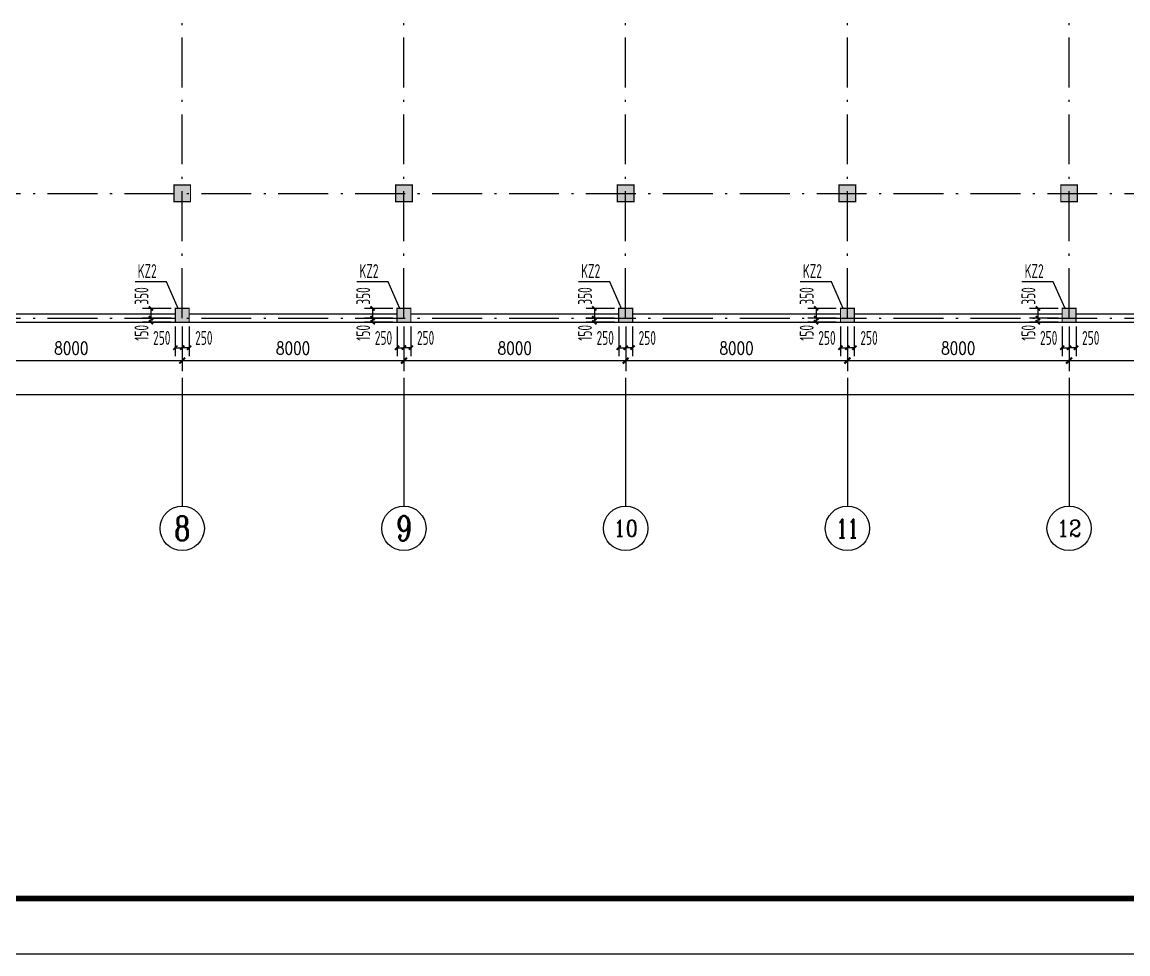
# Model space of a CAD drawing. Extents: x 2468086 to 6957054, y -3413633 to -667223.
# Drawn here: x 4963994 to 5003891, y -1259917 to -1226285 of the extents above; entities that cross this region are included whole.
import ezdxf
from ezdxf.enums import TextEntityAlignment as Align

# ---------------------------------------------------------------- set-up
doc = ezdxf.new("R2010")
doc.units = 0
doc.header["$LTSCALE"] = 100
doc.header["$MEASUREMENT"] = 0
doc.linetypes.add('2', pattern=[18.5, 12, -3, 0.5, -3])
doc.layers.get('0').update_dxf_attribs({"linetype": 'CONTINUOUS'})
doc.layers.get('DEFPOINTS').update_dxf_attribs({"linetype": 'CONTINUOUS'})
for name, color, linetype in [('AXIS', 3, 'CONTINUOUS'), ('AXIS_TEXT', 7, 'CONTINUOUS'), ('PUB_TITLE', 4, 'CONTINUOUS'), ('墙__实线', 3, 'CONTINUOUS'), ('柱', 2, 'CONTINUOUS'), ('柱填充', 43, 'CONTINUOUS'), ('柱编号', 211, 'CONTINUOUS'), ('轴线__尺寸数字', 7, 'CONTINUOUS'), ('轴线__点划线', 252, '2'), ('通风井定位', 145, 'CONTINUOUS')]:
    doc.layers.add(name, color=color, linetype=linetype)
doc.styles.add('_TCH_AXIS', font='COMPLEX', dxfattribs={"bigfont": 'GBCBIG'})
doc.styles.add('COMPLEX', font='COMPLEX')
doc.styles.add('DIM_FONT', font='SIMPLEX.shx', dxfattribs={"width": 0.8})
doc.styles.add('GB', font='gbxwxt.shx', dxfattribs={"width": 0.7, "height": 500, "bigfont": 'gbhzfs.shx'})
doc.dimstyles.new('DIMN150', dxfattribs={"dimscale": 1.5, "dimtxt": 300, "dimasz": 100, "dimexe": 250, "dimexo": 300, "dimgap": 150, "dimtad": 1, "dimdec": 0, "dimzin": 0, "dimdsep": 46, "dimtxsty": 'DIM_FONT', "dimblk": 'ARCHTICK', "dimcen": 0.09, "dimclrt": 7, "dimazin": 2, "dimtfac": 1, "dimtdec": 0, "dimtix": 1, "dimtmove": 2, "dimatfit": 3, "dimfxl": 1, "dimtolj": 1, "dimtzin": 0, "dimarcsym": 0})
doc.dimstyles.new('LYSDIM1', dxfattribs={"dimtxt": 375, "dimasz": 1.5, "dimexe": 300, "dimexo": 150, "dimgap": 90, "dimtad": 1, "dimdec": 0, "dimzin": 0, "dimdsep": 46, "dimtxsty": 'GB', "dimblk1": 'JT', "dimblk2": 'JT', "dimsah": 1, "dimcen": 0, "dimclrt": 7, "dimadec": 0, "dimazin": 0, "dimtfac": 1, "dimtdec": 0, "dimtix": 1, "dimtmove": 2, "dimatfit": 3, "dimldrblk": 'JT', "dimfxl": 1, "dimtolj": 1, "dimtzin": 0, "dimarcsym": 0})

# ---------------------------------------------------------------- blocks, each defined once
blk = doc.blocks.new('_ARCHTICK')
at = {"color": 0, "const_width": 0.5}
blk.add_lwpolyline([(-0.71, -0.71), (0.71, 0.71)], dxfattribs=at)
blk = doc.blocks.new('*D2757')
at = {"layer": 'AXIS', "color": 0, "lineweight": -2, "transparency": 16777216}
for p, q in [((4961771, -1237418), (4961771, -1238878)), ((4969771, -1237418), (4969771, -1238878)), ((4961771, -1238503), (4969771, -1238503))]:
    blk.add_line(p, q, dxfattribs=at)
at = {"layer": 'DEFPOINTS', "color": 0, "transparency": 16777216}
for p in [(4961771, -1236968), (4969771, -1236968), (4969771, -1238503)]:
    blk.add_point(p, dxfattribs=at)
at = {"layer": 'AXIS', "color": 0, "lineweight": -2, "transparency": 16777216, "xscale": 150, "yscale": 150, "zscale": 150, "rotation": 180}
blk.add_blockref('_ARCHTICK', (4961771, -1238503), dxfattribs=at)
at = {"layer": 'AXIS', "color": 0, "lineweight": -2, "transparency": 16777216, "xscale": 150, "yscale": 150, "zscale": 150}
blk.add_blockref('_ARCHTICK', (4969771, -1238503), dxfattribs=at)
at = {"layer": 'AXIS', "color": 7, "transparency": 16777216, "insert": (4965771, -1238053), "char_height": 450, "attachment_point": 5, "style": 'DIM_FONT'}
blk.add_mtext('\\A1;8000', dxfattribs=at)
blk = doc.blocks.new('*D2758')
at = {"layer": 'AXIS', "color": 0, "lineweight": -2, "transparency": 16777216}
for p, q in [((4969771, -1237418), (4969771, -1238878)), ((4977771, -1237418), (4977771, -1238878)), ((4969771, -1238503), (4977771, -1238503))]:
    blk.add_line(p, q, dxfattribs=at)
at = {"layer": 'DEFPOINTS', "color": 0, "transparency": 16777216}
for p in [(4969771, -1236968), (4977771, -1236968), (4977771, -1238503)]:
    blk.add_point(p, dxfattribs=at)
at = {"layer": 'AXIS', "color": 0, "lineweight": -2, "transparency": 16777216, "xscale": 150, "yscale": 150, "zscale": 150, "rotation": 180}
blk.add_blockref('_ARCHTICK', (4969771, -1238503), dxfattribs=at)
at = {"layer": 'AXIS', "color": 0, "lineweight": -2, "transparency": 16777216, "xscale": 150, "yscale": 150, "zscale": 150}
blk.add_blockref('_ARCHTICK', (4977771, -1238503), dxfattribs=at)
at = {"layer": 'AXIS', "color": 7, "transparency": 16777216, "insert": (4973771, -1238053), "char_height": 450, "attachment_point": 5, "style": 'DIM_FONT'}
blk.add_mtext('\\A1;8000', dxfattribs=at)
blk = doc.blocks.new('*D2759')
at = {"layer": 'AXIS', "color": 0, "lineweight": -2, "transparency": 16777216}
for p, q in [((4977771, -1237418), (4977771, -1238878)), ((4985771, -1237418), (4985771, -1238878)), ((4977771, -1238503), (4985771, -1238503))]:
    blk.add_line(p, q, dxfattribs=at)
at = {"layer": 'DEFPOINTS', "color": 0, "transparency": 16777216}
for p in [(4977771, -1236968), (4985771, -1236968), (4985771, -1238503)]:
    blk.add_point(p, dxfattribs=at)
at = {"layer": 'AXIS', "color": 0, "lineweight": -2, "transparency": 16777216, "xscale": 150, "yscale": 150, "zscale": 150, "rotation": 180}
blk.add_blockref('_ARCHTICK', (4977771, -1238503), dxfattribs=at)
at = {"layer": 'AXIS', "color": 0, "lineweight": -2, "transparency": 16777216, "xscale": 150, "yscale": 150, "zscale": 150}
blk.add_blockref('_ARCHTICK', (4985771, -1238503), dxfattribs=at)
at = {"layer": 'AXIS', "color": 7, "transparency": 16777216, "insert": (4981771, -1238053), "char_height": 450, "attachment_point": 5, "style": 'DIM_FONT'}
blk.add_mtext('\\A1;8000', dxfattribs=at)
blk = doc.blocks.new('*D2760')
at = {"layer": 'AXIS', "color": 0, "lineweight": -2, "transparency": 16777216}
for p, q in [((4985771, -1237418), (4985771, -1238878)), ((4993771, -1237418), (4993771, -1238878)), ((4985771, -1238503), (4993771, -1238503))]:
    blk.add_line(p, q, dxfattribs=at)
at = {"layer": 'DEFPOINTS', "color": 0, "transparency": 16777216}
for p in [(4985771, -1236968), (4993771, -1236968), (4993771, -1238503)]:
    blk.add_point(p, dxfattribs=at)
at = {"layer": 'AXIS', "color": 0, "lineweight": -2, "transparency": 16777216, "xscale": 150, "yscale": 150, "zscale": 150, "rotation": 180}
blk.add_blockref('_ARCHTICK', (4985771, -1238503), dxfattribs=at)
at = {"layer": 'AXIS', "color": 0, "lineweight": -2, "transparency": 16777216, "xscale": 150, "yscale": 150, "zscale": 150}
blk.add_blockref('_ARCHTICK', (4993771, -1238503), dxfattribs=at)
at = {"layer": 'AXIS', "color": 7, "transparency": 16777216, "insert": (4989771, -1238053), "char_height": 450, "attachment_point": 5, "style": 'DIM_FONT'}
blk.add_mtext('\\A1;8000', dxfattribs=at)
blk = doc.blocks.new('*D2761')
at = {"layer": 'AXIS', "color": 0, "lineweight": -2, "transparency": 16777216}
for p, q in [((4993771, -1237418), (4993771, -1238878)), ((5001771, -1237418), (5001771, -1238878)), ((4993771, -1238503), (5001771, -1238503))]:
    blk.add_line(p, q, dxfattribs=at)
at = {"layer": 'DEFPOINTS', "color": 0, "transparency": 16777216}
for p in [(4993771, -1236968), (5001771, -1236968), (5001771, -1238503)]:
    blk.add_point(p, dxfattribs=at)
at = {"layer": 'AXIS', "color": 0, "lineweight": -2, "transparency": 16777216, "xscale": 150, "yscale": 150, "zscale": 150, "rotation": 180}
blk.add_blockref('_ARCHTICK', (4993771, -1238503), dxfattribs=at)
at = {"layer": 'AXIS', "color": 0, "lineweight": -2, "transparency": 16777216, "xscale": 150, "yscale": 150, "zscale": 150}
blk.add_blockref('_ARCHTICK', (5001771, -1238503), dxfattribs=at)
at = {"layer": 'AXIS', "color": 7, "transparency": 16777216, "insert": (4997771, -1238053), "char_height": 450, "attachment_point": 5, "style": 'DIM_FONT'}
blk.add_mtext('\\A1;8000', dxfattribs=at)
blk = doc.blocks.new('*D2762')
at = {"layer": 'AXIS', "color": 0, "lineweight": -2, "transparency": 16777216}
for p, q in [((5001771, -1237418), (5001771, -1238878)), ((5009771, -1237418), (5009771, -1238878)), ((5001771, -1238503), (5009771, -1238503))]:
    blk.add_line(p, q, dxfattribs=at)
at = {"layer": 'DEFPOINTS', "color": 0, "transparency": 16777216}
for p in [(5001771, -1236968), (5009771, -1236968), (5009771, -1238503)]:
    blk.add_point(p, dxfattribs=at)
at = {"layer": 'AXIS', "color": 0, "lineweight": -2, "transparency": 16777216, "xscale": 150, "yscale": 150, "zscale": 150, "rotation": 180}
blk.add_blockref('_ARCHTICK', (5001771, -1238503), dxfattribs=at)
at = {"layer": 'AXIS', "color": 0, "lineweight": -2, "transparency": 16777216, "xscale": 150, "yscale": 150, "zscale": 150}
blk.add_blockref('_ARCHTICK', (5009771, -1238503), dxfattribs=at)
at = {"layer": 'AXIS', "color": 7, "transparency": 16777216, "insert": (5005771, -1238053), "char_height": 450, "attachment_point": 5, "style": 'DIM_FONT'}
blk.add_mtext('\\A1;8000', dxfattribs=at)
blk = doc.blocks.new('*D2901')
at = {"layer": 'AXIS', "color": 0, "lineweight": -2, "transparency": 16777216}
for p, q in [((4926331, -1237868), (4926331, -1240100)), ((5206271, -1237868), (5206271, -1240100)), ((4926331, -1239725), (5206271, -1239725))]:
    blk.add_line(p, q, dxfattribs=at)
at = {"layer": 'DEFPOINTS', "color": 0, "transparency": 16777216}
for p in [(4926331, -1237418), (5206271, -1237418), (5206271, -1239725)]:
    blk.add_point(p, dxfattribs=at)
at = {"layer": 'AXIS', "color": 0, "lineweight": -2, "transparency": 16777216, "xscale": 150, "yscale": 150, "zscale": 150, "rotation": 180}
blk.add_blockref('_ARCHTICK', (4926331, -1239725), dxfattribs=at)
at = {"layer": 'AXIS', "color": 0, "lineweight": -2, "transparency": 16777216, "xscale": 150, "yscale": 150, "zscale": 150}
blk.add_blockref('_ARCHTICK', (5206271, -1239725), dxfattribs=at)
at = {"layer": 'AXIS', "color": 7, "transparency": 16777216, "insert": (5066301, -1239275), "char_height": 450, "attachment_point": 5, "style": 'DIM_FONT'}
blk.add_mtext('\\A1;279940', dxfattribs=at)
blk = doc.blocks.new('_AXISO')
blk.add_circle((0, 0), 0.5)
at = {"layer": 'AXIS_TEXT', "style": 'COMPLEX', "width": 1.041667}
blk.add_attdef('A', text='', height=0.56, dxfattribs=at).set_placement((-0.25, -0.28), (0.25, -0.28), align=Align.FIT)
blk = doc.blocks.new('JT')
at = {"layer": '轴线__尺寸数字', "const_width": 45}
blk.add_lwpolyline([(-50, -50), (50, 50)], dxfattribs=at)
blk.add_lwpolyline([(-50, -50), (50, 50)], dxfattribs=at)
blk = doc.blocks.new('*D3295')
at = {"layer": 'DEFPOINTS', "color": 0, "transparency": 16777216}
for p in [(5001521, -1236618), (5000642, -1236968), (5001521, -1236968)]:
    blk.add_point(p, dxfattribs=at)
at = {"layer": '通风井定位', "color": 0, "lineweight": -2, "transparency": 16777216}
for p, q in [((5001371, -1236618), (5000342, -1236618)), ((5000642, -1236619), (5000642, -1236966)), ((5001371, -1236968), (5000342, -1236968))]:
    blk.add_line(p, q, dxfattribs=at)
at = {"layer": '通风井定位', "color": 0, "lineweight": -2, "transparency": 16777216, "xscale": 1.5, "yscale": 1.5, "zscale": 1.5}
for p, rotation in [((5000642, -1236618), 90), ((5000642, -1236968), 270)]:
    blk.add_blockref('JT', p, dxfattribs=dict(at, rotation=rotation))
at = {"layer": '通风井定位', "color": 7, "transparency": 16777216, "insert": (5000302, -1236170), "char_height": 500, "attachment_point": 5, "rotation": 90, "style": 'GB'}
blk.add_mtext('\\A1;350', dxfattribs=at)
blk = doc.blocks.new('*D3296')
at = {"layer": 'DEFPOINTS', "color": 0, "transparency": 16777216}
for p in [(5000642, -1237118), (5001521, -1236968), (5001521, -1237118)]:
    blk.add_point(p, dxfattribs=at)
at = {"layer": '通风井定位', "color": 0, "lineweight": -2, "transparency": 16777216}
for p, q in [((5001371, -1236968), (5000342, -1236968)), ((5001371, -1237118), (5000342, -1237118)), ((5000642, -1236966), (5000642, -1236965)), ((5000642, -1236968), (5000642, -1237118)), ((5000642, -1237119), (5000642, -1237121))]:
    blk.add_line(p, q, dxfattribs=at)
at = {"layer": '通风井定位', "color": 0, "lineweight": -2, "transparency": 16777216, "xscale": 1.5, "yscale": 1.5, "zscale": 1.5}
for p, rotation in [((5000642, -1236968), 270), ((5000642, -1237118), 90)]:
    blk.add_blockref('JT', p, dxfattribs=dict(at, rotation=rotation))
at = {"layer": '通风井定位', "color": 7, "transparency": 16777216, "insert": (5000302, -1237501), "char_height": 500, "attachment_point": 5, "rotation": 90, "style": 'GB'}
blk.add_mtext('\\A1;150', dxfattribs=at)
blk = doc.blocks.new('*D3297')
at = {"layer": 'DEFPOINTS', "color": 0, "transparency": 16777216}
for p in [(5001771, -1237118), (5002021, -1237118), (5001771, -1238037)]:
    blk.add_point(p, dxfattribs=at)
at = {"layer": '通风井定位', "color": 0, "lineweight": -2, "transparency": 16777216}
for p, q in [((5001771, -1237268), (5001771, -1238337)), ((5002021, -1237268), (5002021, -1238337)), ((5002019, -1238037), (5001772, -1238037))]:
    blk.add_line(p, q, dxfattribs=at)
at = {"layer": '通风井定位', "color": 0, "lineweight": -2, "transparency": 16777216, "xscale": 1.5, "yscale": 1.5, "zscale": 1.5, "rotation": 180}
blk.add_blockref('JT', (5001771, -1238037), dxfattribs=at)
at = {"layer": '通风井定位', "color": 0, "lineweight": -2, "transparency": 16777216, "xscale": 1.5, "yscale": 1.5, "zscale": 1.5}
blk.add_blockref('JT', (5002021, -1238037), dxfattribs=at)
at = {"layer": '通风井定位', "color": 7, "transparency": 16777216, "insert": (5002551, -1237684), "char_height": 500, "attachment_point": 5, "style": 'GB'}
blk.add_mtext('\\A1;250', dxfattribs=at)
blk = doc.blocks.new('*D3298')
at = {"layer": 'DEFPOINTS', "color": 0, "transparency": 16777216}
for p in [(5001521, -1237118), (5001771, -1237118), (5001771, -1238037)]:
    blk.add_point(p, dxfattribs=at)
at = {"layer": '通风井定位', "color": 0, "lineweight": -2, "transparency": 16777216}
for p, q in [((5001521, -1237268), (5001521, -1238337)), ((5001771, -1237268), (5001771, -1238337)), ((5001522, -1238037), (5001769, -1238037))]:
    blk.add_line(p, q, dxfattribs=at)
at = {"layer": '通风井定位', "color": 0, "lineweight": -2, "transparency": 16777216, "xscale": 1.5, "yscale": 1.5, "zscale": 1.5, "rotation": 180}
blk.add_blockref('JT', (5001521, -1238037), dxfattribs=at)
at = {"layer": '通风井定位', "color": 0, "lineweight": -2, "transparency": 16777216, "xscale": 1.5, "yscale": 1.5, "zscale": 1.5}
blk.add_blockref('JT', (5001771, -1238037), dxfattribs=at)
at = {"layer": '通风井定位', "color": 7, "transparency": 16777216, "insert": (5001033, -1237684), "char_height": 500, "attachment_point": 5, "style": 'GB'}
blk.add_mtext('\\A1;250', dxfattribs=at)
blk = doc.blocks.new('*D3299')
at = {"layer": 'DEFPOINTS', "color": 0, "transparency": 16777216}
for p in [(4993521, -1236618), (4992642, -1236968), (4993521, -1236968)]:
    blk.add_point(p, dxfattribs=at)
at = {"layer": '通风井定位', "color": 0, "lineweight": -2, "transparency": 16777216}
for p, q in [((4993371, -1236618), (4992342, -1236618)), ((4992642, -1236619), (4992642, -1236966)), ((4993371, -1236968), (4992342, -1236968))]:
    blk.add_line(p, q, dxfattribs=at)
at = {"layer": '通风井定位', "color": 0, "lineweight": -2, "transparency": 16777216, "xscale": 1.5, "yscale": 1.5, "zscale": 1.5}
for p, rotation in [((4992642, -1236618), 90), ((4992642, -1236968), 270)]:
    blk.add_blockref('JT', p, dxfattribs=dict(at, rotation=rotation))
at = {"layer": '通风井定位', "color": 7, "transparency": 16777216, "insert": (4992302, -1236170), "char_height": 500, "attachment_point": 5, "rotation": 90, "style": 'GB'}
blk.add_mtext('\\A1;350', dxfattribs=at)
blk = doc.blocks.new('*D3300')
at = {"layer": 'DEFPOINTS', "color": 0, "transparency": 16777216}
for p in [(4992642, -1237118), (4993521, -1236968), (4993521, -1237118)]:
    blk.add_point(p, dxfattribs=at)
at = {"layer": '通风井定位', "color": 0, "lineweight": -2, "transparency": 16777216}
for p, q in [((4993371, -1236968), (4992342, -1236968)), ((4993371, -1237118), (4992342, -1237118)), ((4992642, -1236966), (4992642, -1236965)), ((4992642, -1236968), (4992642, -1237118)), ((4992642, -1237119), (4992642, -1237121))]:
    blk.add_line(p, q, dxfattribs=at)
at = {"layer": '通风井定位', "color": 0, "lineweight": -2, "transparency": 16777216, "xscale": 1.5, "yscale": 1.5, "zscale": 1.5}
for p, rotation in [((4992642, -1236968), 270), ((4992642, -1237118), 90)]:
    blk.add_blockref('JT', p, dxfattribs=dict(at, rotation=rotation))
at = {"layer": '通风井定位', "color": 7, "transparency": 16777216, "insert": (4992302, -1237501), "char_height": 500, "attachment_point": 5, "rotation": 90, "style": 'GB'}
blk.add_mtext('\\A1;150', dxfattribs=at)
blk = doc.blocks.new('*D3301')
at = {"layer": 'DEFPOINTS', "color": 0, "transparency": 16777216}
for p in [(4993771, -1237118), (4994021, -1237118), (4993771, -1238037)]:
    blk.add_point(p, dxfattribs=at)
at = {"layer": '通风井定位', "color": 0, "lineweight": -2, "transparency": 16777216}
for p, q in [((4993771, -1237268), (4993771, -1238337)), ((4994021, -1237268), (4994021, -1238337)), ((4994019, -1238037), (4993772, -1238037))]:
    blk.add_line(p, q, dxfattribs=at)
at = {"layer": '通风井定位', "color": 0, "lineweight": -2, "transparency": 16777216, "xscale": 1.5, "yscale": 1.5, "zscale": 1.5, "rotation": 180}
blk.add_blockref('JT', (4993771, -1238037), dxfattribs=at)
at = {"layer": '通风井定位', "color": 0, "lineweight": -2, "transparency": 16777216, "xscale": 1.5, "yscale": 1.5, "zscale": 1.5}
blk.add_blockref('JT', (4994021, -1238037), dxfattribs=at)
at = {"layer": '通风井定位', "color": 7, "transparency": 16777216, "insert": (4994551, -1237684), "char_height": 500, "attachment_point": 5, "style": 'GB'}
blk.add_mtext('\\A1;250', dxfattribs=at)
blk = doc.blocks.new('*D3302')
at = {"layer": 'DEFPOINTS', "color": 0, "transparency": 16777216}
for p in [(4993521, -1237118), (4993771, -1237118), (4993771, -1238037)]:
    blk.add_point(p, dxfattribs=at)
at = {"layer": '通风井定位', "color": 0, "lineweight": -2, "transparency": 16777216}
for p, q in [((4993521, -1237268), (4993521, -1238337)), ((4993771, -1237268), (4993771, -1238337)), ((4993522, -1238037), (4993769, -1238037))]:
    blk.add_line(p, q, dxfattribs=at)
at = {"layer": '通风井定位', "color": 0, "lineweight": -2, "transparency": 16777216, "xscale": 1.5, "yscale": 1.5, "zscale": 1.5, "rotation": 180}
blk.add_blockref('JT', (4993521, -1238037), dxfattribs=at)
at = {"layer": '通风井定位', "color": 0, "lineweight": -2, "transparency": 16777216, "xscale": 1.5, "yscale": 1.5, "zscale": 1.5}
blk.add_blockref('JT', (4993771, -1238037), dxfattribs=at)
at = {"layer": '通风井定位', "color": 7, "transparency": 16777216, "insert": (4993033, -1237684), "char_height": 500, "attachment_point": 5, "style": 'GB'}
blk.add_mtext('\\A1;250', dxfattribs=at)
blk = doc.blocks.new('*D3303')
at = {"layer": 'DEFPOINTS', "color": 0, "transparency": 16777216}
for p in [(4985521, -1236618), (4984642, -1236968), (4985521, -1236968)]:
    blk.add_point(p, dxfattribs=at)
at = {"layer": '通风井定位', "color": 0, "lineweight": -2, "transparency": 16777216}
for p, q in [((4985371, -1236618), (4984342, -1236618)), ((4984642, -1236619), (4984642, -1236966)), ((4985371, -1236968), (4984342, -1236968))]:
    blk.add_line(p, q, dxfattribs=at)
at = {"layer": '通风井定位', "color": 0, "lineweight": -2, "transparency": 16777216, "xscale": 1.5, "yscale": 1.5, "zscale": 1.5}
for p, rotation in [((4984642, -1236618), 90), ((4984642, -1236968), 270)]:
    blk.add_blockref('JT', p, dxfattribs=dict(at, rotation=rotation))
at = {"layer": '通风井定位', "color": 7, "transparency": 16777216, "insert": (4984302, -1236170), "char_height": 500, "attachment_point": 5, "rotation": 90, "style": 'GB'}
blk.add_mtext('\\A1;350', dxfattribs=at)
blk = doc.blocks.new('*D3304')
at = {"layer": 'DEFPOINTS', "color": 0, "transparency": 16777216}
for p in [(4984642, -1237118), (4985521, -1236968), (4985521, -1237118)]:
    blk.add_point(p, dxfattribs=at)
at = {"layer": '通风井定位', "color": 0, "lineweight": -2, "transparency": 16777216}
for p, q in [((4985371, -1236968), (4984342, -1236968)), ((4985371, -1237118), (4984342, -1237118)), ((4984642, -1236966), (4984642, -1236965)), ((4984642, -1236968), (4984642, -1237118)), ((4984642, -1237119), (4984642, -1237121))]:
    blk.add_line(p, q, dxfattribs=at)
at = {"layer": '通风井定位', "color": 0, "lineweight": -2, "transparency": 16777216, "xscale": 1.5, "yscale": 1.5, "zscale": 1.5}
for p, rotation in [((4984642, -1236968), 270), ((4984642, -1237118), 90)]:
    blk.add_blockref('JT', p, dxfattribs=dict(at, rotation=rotation))
at = {"layer": '通风井定位', "color": 7, "transparency": 16777216, "insert": (4984302, -1237501), "char_height": 500, "attachment_point": 5, "rotation": 90, "style": 'GB'}
blk.add_mtext('\\A1;150', dxfattribs=at)
blk = doc.blocks.new('*D3305')
at = {"layer": 'DEFPOINTS', "color": 0, "transparency": 16777216}
for p in [(4985771, -1237118), (4986021, -1237118), (4985771, -1238037)]:
    blk.add_point(p, dxfattribs=at)
at = {"layer": '通风井定位', "color": 0, "lineweight": -2, "transparency": 16777216}
for p, q in [((4985771, -1237268), (4985771, -1238337)), ((4986021, -1237268), (4986021, -1238337)), ((4986019, -1238037), (4985772, -1238037))]:
    blk.add_line(p, q, dxfattribs=at)
at = {"layer": '通风井定位', "color": 0, "lineweight": -2, "transparency": 16777216, "xscale": 1.5, "yscale": 1.5, "zscale": 1.5, "rotation": 180}
blk.add_blockref('JT', (4985771, -1238037), dxfattribs=at)
at = {"layer": '通风井定位', "color": 0, "lineweight": -2, "transparency": 16777216, "xscale": 1.5, "yscale": 1.5, "zscale": 1.5}
blk.add_blockref('JT', (4986021, -1238037), dxfattribs=at)
at = {"layer": '通风井定位', "color": 7, "transparency": 16777216, "insert": (4986551, -1237684), "char_height": 500, "attachment_point": 5, "style": 'GB'}
blk.add_mtext('\\A1;250', dxfattribs=at)
blk = doc.blocks.new('*D3306')
at = {"layer": 'DEFPOINTS', "color": 0, "transparency": 16777216}
for p in [(4985521, -1237118), (4985771, -1237118), (4985771, -1238037)]:
    blk.add_point(p, dxfattribs=at)
at = {"layer": '通风井定位', "color": 0, "lineweight": -2, "transparency": 16777216}
for p, q in [((4985521, -1237268), (4985521, -1238337)), ((4985771, -1237268), (4985771, -1238337)), ((4985522, -1238037), (4985769, -1238037))]:
    blk.add_line(p, q, dxfattribs=at)
at = {"layer": '通风井定位', "color": 0, "lineweight": -2, "transparency": 16777216, "xscale": 1.5, "yscale": 1.5, "zscale": 1.5, "rotation": 180}
blk.add_blockref('JT', (4985521, -1238037), dxfattribs=at)
at = {"layer": '通风井定位', "color": 0, "lineweight": -2, "transparency": 16777216, "xscale": 1.5, "yscale": 1.5, "zscale": 1.5}
blk.add_blockref('JT', (4985771, -1238037), dxfattribs=at)
at = {"layer": '通风井定位', "color": 7, "transparency": 16777216, "insert": (4985033, -1237684), "char_height": 500, "attachment_point": 5, "style": 'GB'}
blk.add_mtext('\\A1;250', dxfattribs=at)
blk = doc.blocks.new('*D3307')
at = {"layer": 'DEFPOINTS', "color": 0, "transparency": 16777216}
for p in [(4977521, -1236618), (4976642, -1236968), (4977521, -1236968)]:
    blk.add_point(p, dxfattribs=at)
at = {"layer": '通风井定位', "color": 0, "lineweight": -2, "transparency": 16777216}
for p, q in [((4977371, -1236618), (4976342, -1236618)), ((4976642, -1236619), (4976642, -1236966)), ((4977371, -1236968), (4976342, -1236968))]:
    blk.add_line(p, q, dxfattribs=at)
at = {"layer": '通风井定位', "color": 0, "lineweight": -2, "transparency": 16777216, "xscale": 1.5, "yscale": 1.5, "zscale": 1.5}
for p, rotation in [((4976642, -1236618), 90), ((4976642, -1236968), 270)]:
    blk.add_blockref('JT', p, dxfattribs=dict(at, rotation=rotation))
at = {"layer": '通风井定位', "color": 7, "transparency": 16777216, "insert": (4976302, -1236170), "char_height": 500, "attachment_point": 5, "rotation": 90, "style": 'GB'}
blk.add_mtext('\\A1;350', dxfattribs=at)
blk = doc.blocks.new('*D3308')
at = {"layer": 'DEFPOINTS', "color": 0, "transparency": 16777216}
for p in [(4976642, -1237118), (4977521, -1236968), (4977521, -1237118)]:
    blk.add_point(p, dxfattribs=at)
at = {"layer": '通风井定位', "color": 0, "lineweight": -2, "transparency": 16777216}
for p, q in [((4977371, -1236968), (4976342, -1236968)), ((4977371, -1237118), (4976342, -1237118)), ((4976642, -1236966), (4976642, -1236965)), ((4976642, -1236968), (4976642, -1237118)), ((4976642, -1237119), (4976642, -1237121))]:
    blk.add_line(p, q, dxfattribs=at)
at = {"layer": '通风井定位', "color": 0, "lineweight": -2, "transparency": 16777216, "xscale": 1.5, "yscale": 1.5, "zscale": 1.5}
for p, rotation in [((4976642, -1236968), 270), ((4976642, -1237118), 90)]:
    blk.add_blockref('JT', p, dxfattribs=dict(at, rotation=rotation))
at = {"layer": '通风井定位', "color": 7, "transparency": 16777216, "insert": (4976302, -1237501), "char_height": 500, "attachment_point": 5, "rotation": 90, "style": 'GB'}
blk.add_mtext('\\A1;150', dxfattribs=at)
blk = doc.blocks.new('*D3309')
at = {"layer": 'DEFPOINTS', "color": 0, "transparency": 16777216}
for p in [(4977771, -1237118), (4978021, -1237118), (4977771, -1238037)]:
    blk.add_point(p, dxfattribs=at)
at = {"layer": '通风井定位', "color": 0, "lineweight": -2, "transparency": 16777216}
for p, q in [((4977771, -1237268), (4977771, -1238337)), ((4978021, -1237268), (4978021, -1238337)), ((4978019, -1238037), (4977772, -1238037))]:
    blk.add_line(p, q, dxfattribs=at)
at = {"layer": '通风井定位', "color": 0, "lineweight": -2, "transparency": 16777216, "xscale": 1.5, "yscale": 1.5, "zscale": 1.5, "rotation": 180}
blk.add_blockref('JT', (4977771, -1238037), dxfattribs=at)
at = {"layer": '通风井定位', "color": 0, "lineweight": -2, "transparency": 16777216, "xscale": 1.5, "yscale": 1.5, "zscale": 1.5}
blk.add_blockref('JT', (4978021, -1238037), dxfattribs=at)
at = {"layer": '通风井定位', "color": 7, "transparency": 16777216, "insert": (4978551, -1237684), "char_height": 500, "attachment_point": 5, "style": 'GB'}
blk.add_mtext('\\A1;250', dxfattribs=at)
blk = doc.blocks.new('*D3310')
at = {"layer": 'DEFPOINTS', "color": 0, "transparency": 16777216}
for p in [(4977521, -1237118), (4977771, -1237118), (4977771, -1238037)]:
    blk.add_point(p, dxfattribs=at)
at = {"layer": '通风井定位', "color": 0, "lineweight": -2, "transparency": 16777216}
for p, q in [((4977521, -1237268), (4977521, -1238337)), ((4977771, -1237268), (4977771, -1238337)), ((4977522, -1238037), (4977769, -1238037))]:
    blk.add_line(p, q, dxfattribs=at)
at = {"layer": '通风井定位', "color": 0, "lineweight": -2, "transparency": 16777216, "xscale": 1.5, "yscale": 1.5, "zscale": 1.5, "rotation": 180}
blk.add_blockref('JT', (4977521, -1238037), dxfattribs=at)
at = {"layer": '通风井定位', "color": 0, "lineweight": -2, "transparency": 16777216, "xscale": 1.5, "yscale": 1.5, "zscale": 1.5}
blk.add_blockref('JT', (4977771, -1238037), dxfattribs=at)
at = {"layer": '通风井定位', "color": 7, "transparency": 16777216, "insert": (4977033, -1237684), "char_height": 500, "attachment_point": 5, "style": 'GB'}
blk.add_mtext('\\A1;250', dxfattribs=at)
blk = doc.blocks.new('*D3311')
at = {"layer": 'DEFPOINTS', "color": 0, "transparency": 16777216}
for p in [(4969521, -1236618), (4968642, -1236968), (4969521, -1236968)]:
    blk.add_point(p, dxfattribs=at)
at = {"layer": '通风井定位', "color": 0, "lineweight": -2, "transparency": 16777216}
for p, q in [((4969371, -1236618), (4968342, -1236618)), ((4968642, -1236619), (4968642, -1236966)), ((4969371, -1236968), (4968342, -1236968))]:
    blk.add_line(p, q, dxfattribs=at)
at = {"layer": '通风井定位', "color": 0, "lineweight": -2, "transparency": 16777216, "xscale": 1.5, "yscale": 1.5, "zscale": 1.5}
for p, rotation in [((4968642, -1236618), 90), ((4968642, -1236968), 270)]:
    blk.add_blockref('JT', p, dxfattribs=dict(at, rotation=rotation))
at = {"layer": '通风井定位', "color": 7, "transparency": 16777216, "insert": (4968302, -1236170), "char_height": 500, "attachment_point": 5, "rotation": 90, "style": 'GB'}
blk.add_mtext('\\A1;350', dxfattribs=at)
blk = doc.blocks.new('*D3312')
at = {"layer": 'DEFPOINTS', "color": 0, "transparency": 16777216}
for p in [(4968642, -1237118), (4969521, -1236968), (4969521, -1237118)]:
    blk.add_point(p, dxfattribs=at)
at = {"layer": '通风井定位', "color": 0, "lineweight": -2, "transparency": 16777216}
for p, q in [((4969371, -1236968), (4968342, -1236968)), ((4969371, -1237118), (4968342, -1237118)), ((4968642, -1236966), (4968642, -1236965)), ((4968642, -1236968), (4968642, -1237118)), ((4968642, -1237119), (4968642, -1237121))]:
    blk.add_line(p, q, dxfattribs=at)
at = {"layer": '通风井定位', "color": 0, "lineweight": -2, "transparency": 16777216, "xscale": 1.5, "yscale": 1.5, "zscale": 1.5}
for p, rotation in [((4968642, -1236968), 270), ((4968642, -1237118), 90)]:
    blk.add_blockref('JT', p, dxfattribs=dict(at, rotation=rotation))
at = {"layer": '通风井定位', "color": 7, "transparency": 16777216, "insert": (4968302, -1237501), "char_height": 500, "attachment_point": 5, "rotation": 90, "style": 'GB'}
blk.add_mtext('\\A1;150', dxfattribs=at)
blk = doc.blocks.new('*D3313')
at = {"layer": 'DEFPOINTS', "color": 0, "transparency": 16777216}
for p in [(4969771, -1237118), (4970021, -1237118), (4969771, -1238037)]:
    blk.add_point(p, dxfattribs=at)
at = {"layer": '通风井定位', "color": 0, "lineweight": -2, "transparency": 16777216}
for p, q in [((4969771, -1237268), (4969771, -1238337)), ((4970021, -1237268), (4970021, -1238337)), ((4970019, -1238037), (4969772, -1238037))]:
    blk.add_line(p, q, dxfattribs=at)
at = {"layer": '通风井定位', "color": 0, "lineweight": -2, "transparency": 16777216, "xscale": 1.5, "yscale": 1.5, "zscale": 1.5, "rotation": 180}
blk.add_blockref('JT', (4969771, -1238037), dxfattribs=at)
at = {"layer": '通风井定位', "color": 0, "lineweight": -2, "transparency": 16777216, "xscale": 1.5, "yscale": 1.5, "zscale": 1.5}
blk.add_blockref('JT', (4970021, -1238037), dxfattribs=at)
at = {"layer": '通风井定位', "color": 7, "transparency": 16777216, "insert": (4970551, -1237684), "char_height": 500, "attachment_point": 5, "style": 'GB'}
blk.add_mtext('\\A1;250', dxfattribs=at)
blk = doc.blocks.new('*D3314')
at = {"layer": 'DEFPOINTS', "color": 0, "transparency": 16777216}
for p in [(4969521, -1237118), (4969771, -1237118), (4969771, -1238037)]:
    blk.add_point(p, dxfattribs=at)
at = {"layer": '通风井定位', "color": 0, "lineweight": -2, "transparency": 16777216}
for p, q in [((4969521, -1237268), (4969521, -1238337)), ((4969771, -1237268), (4969771, -1238337)), ((4969522, -1238037), (4969769, -1238037))]:
    blk.add_line(p, q, dxfattribs=at)
at = {"layer": '通风井定位', "color": 0, "lineweight": -2, "transparency": 16777216, "xscale": 1.5, "yscale": 1.5, "zscale": 1.5, "rotation": 180}
blk.add_blockref('JT', (4969521, -1238037), dxfattribs=at)
at = {"layer": '通风井定位', "color": 0, "lineweight": -2, "transparency": 16777216, "xscale": 1.5, "yscale": 1.5, "zscale": 1.5}
blk.add_blockref('JT', (4969771, -1238037), dxfattribs=at)
at = {"layer": '通风井定位', "color": 7, "transparency": 16777216, "insert": (4969033, -1237684), "char_height": 500, "attachment_point": 5, "style": 'GB'}
blk.add_mtext('\\A1;250', dxfattribs=at)
blk = doc.blocks.new('a00')
at = {"layer": 'PUB_TITLE'}
blk.add_lwpolyline([(2049330, 4204231), (2376330, 4204231), (2376330, 4372431), (2049330, 4372431)], close=True, dxfattribs=at)
at = {"layer": 'PUB_TITLE', "const_width": 200}
blk.add_lwpolyline([(2054330, 4206231), (2374330, 4206231), (2374330, 4370431), (2054330, 4370431)], close=True, dxfattribs=at)

msp = doc.modelspace()

# ---------------------------------------------------------------- hatches: boundary and pattern name
at = {"layer": '柱填充'}
for points in [[(4969470.8, -1232167.6), (4969470.8, -1232767.6), (4970070.8, -1232767.6), (4970070.8, -1232167.6)], [(4977470.8, -1232167.6), (4977470.8, -1232767.6), (4978070.8, -1232767.6), (4978070.8, -1232167.6)], [(4985470.8, -1232167.6), (4985470.8, -1232767.6), (4986070.8, -1232767.6), (4986070.8, -1232167.6)], [(4993470.8, -1232167.6), (4993470.8, -1232767.6), (4994070.8, -1232767.6), (4994070.8, -1232167.6)], [(5001470.8, -1232167.6), (5001470.8, -1232767.6), (5002070.8, -1232767.6), (5002070.8, -1232167.6)], [(4969520.8, -1236617.6), (4969520.8, -1237117.6), (4970020.8, -1237117.6), (4970020.8, -1236617.6)], [(4977520.8, -1236617.6), (4977520.8, -1237117.6), (4978020.8, -1237117.6), (4978020.8, -1236617.6)], [(4985520.8, -1236617.6), (4985520.8, -1237117.6), (4986020.8, -1237117.6), (4986020.8, -1236617.6)], [(4993520.8, -1236617.6), (4993520.8, -1237117.6), (4994020.8, -1237117.6), (4994020.8, -1236617.6)], [(5001520.8, -1236617.6), (5001520.8, -1237117.6), (5002020.8, -1237117.6), (5002020.8, -1236617.6)]]:
    msp.add_hatch(color=256, dxfattribs=at).paths.add_polyline_path(points)

# ---------------------------------------------------------------- linework, layer by layer
at = {"layer": 'AXIS'}
for p, q in [((4969770.8, -1239123.1), (4969770.8, -1243757)), ((4977770.8, -1239123.1), (4977770.8, -1243757)), ((4985770.8, -1239123.1), (4985770.8, -1243757)), ((4993770.8, -1239123.1), (4993770.8, -1243757)), ((5001770.8, -1239123.1), (5001770.8, -1243757))]:
    msp.add_line(p, q, dxfattribs=at)
at = {"layer": '墙__实线', "color": 94, "const_width": 45}
for points in [[(4962020.8, -1236817.6), (4969520.8, -1236817.6)], [(4962020.8, -1237117.6), (4969520.8, -1237117.6)], [(4970020.8, -1236817.6), (4977520.8, -1236817.6)], [(4970020.8, -1237117.6), (4977520.8, -1237117.6)], [(4978020.8, -1236817.6), (4985520.8, -1236817.6)], [(4978020.8, -1237117.6), (4985520.8, -1237117.6)], [(4986020.8, -1236817.6), (4993520.8, -1236817.6)], [(4986020.8, -1237117.6), (4993520.8, -1237117.6)], [(4994020.8, -1236817.6), (5001520.8, -1236817.6)], [(4994020.8, -1237117.6), (5001520.8, -1237117.6)], [(5002020.8, -1236817.6), (5009520.8, -1236817.6)], [(5002020.8, -1237117.6), (5009520.8, -1237117.6)]]:
    msp.add_lwpolyline(points, dxfattribs=at)
at = {"layer": '柱', "const_width": 45}
for points in [[(4969470.8, -1232167.6), (4969470.8, -1232767.6), (4970070.8, -1232767.6), (4970070.8, -1232167.6), (4969470.8, -1232167.6)], [(4977470.8, -1232167.6), (4977470.8, -1232767.6), (4978070.8, -1232767.6), (4978070.8, -1232167.6), (4977470.8, -1232167.6)], [(4985470.8, -1232167.6), (4985470.8, -1232767.6), (4986070.8, -1232767.6), (4986070.8, -1232167.6), (4985470.8, -1232167.6)], [(4993470.8, -1232167.6), (4993470.8, -1232767.6), (4994070.8, -1232767.6), (4994070.8, -1232167.6), (4993470.8, -1232167.6)], [(5001470.8, -1232167.6), (5001470.8, -1232767.6), (5002070.8, -1232767.6), (5002070.8, -1232167.6), (5001470.8, -1232167.6)], [(4969520.8, -1236617.6), (4969520.8, -1237117.6), (4970020.8, -1237117.6), (4970020.8, -1236617.6), (4969520.8, -1236617.6)], [(4977520.8, -1236617.6), (4977520.8, -1237117.6), (4978020.8, -1237117.6), (4978020.8, -1236617.6), (4977520.8, -1236617.6)], [(4985520.8, -1236617.6), (4985520.8, -1237117.6), (4986020.8, -1237117.6), (4986020.8, -1236617.6), (4985520.8, -1236617.6)], [(4993520.8, -1236617.6), (4993520.8, -1237117.6), (4994020.8, -1237117.6), (4994020.8, -1236617.6), (4993520.8, -1236617.6)], [(5001520.8, -1236617.6), (5001520.8, -1237117.6), (5002020.8, -1237117.6), (5002020.8, -1236617.6), (5001520.8, -1236617.6)]]:
    msp.add_lwpolyline(points, dxfattribs=at)
at = {"layer": '柱编号'}
for p, q in [((4969200.6, -1235663.3), (4968068.5, -1235663.3)), ((4969623.4, -1236617.6), (4969200.6, -1235663.3)), ((4977200.6, -1235663.3), (4976068.4, -1235663.3)), ((4977623.4, -1236617.6), (4977200.6, -1235663.3)), ((4985200.6, -1235663.3), (4984068.4, -1235663.3)), ((4985623.4, -1236617.6), (4985200.6, -1235663.3)), ((4993200.6, -1235663.3), (4992068.4, -1235663.3)), ((4993623.4, -1236617.6), (4993200.6, -1235663.3)), ((5001200.6, -1235663.3), (5000068.4, -1235663.3)), ((5001623.4, -1236617.6), (5001200.6, -1235663.3))]:
    msp.add_line(p, q, dxfattribs=at)
at = {"layer": '轴线__点划线', "ltscale": 1.5}
for p, q in [((5001770.8, -1236967.6), (5001770.8, -1096231.2)), ((4969770.8, -1236967.6), (4969770.8, -1204267.8)), ((4977770.8, -1236967.6), (4977770.8, -1204267.8)), ((4985770.8, -1236967.6), (4985770.8, -1204267.8)), ((4993770.8, -1236967.6), (4993770.8, -1204267.8)), ((4923288.4, -1232467.6), (5210016.5, -1232467.6)), ((4923288.4, -1236967.6), (5210016.5, -1236967.6))]:
    msp.add_line(p, q, dxfattribs=at)

# ---------------------------------------------------------------- block references
at = {"layer": 'AXIS'}
ref = msp.add_blockref('_AXISO', (4969770.8, -1244557), dxfattribs=dict(at, xscale=1600, yscale=1600, zscale=1600))
ref.add_attrib('A', '8', dxfattribs={"layer": 'AXIS_TEXT', "ltscale": 500, "height": 876.8, "style": '_TCH_AXIS'}).set_placement((4969478.5, -1244995.4), (4970063.1, -1244995.4), align=Align.FIT)
ref = msp.add_blockref('_AXISO', (4977770.8, -1244557), dxfattribs=dict(at, xscale=1600, yscale=1600, zscale=1600))
ref.add_attrib('A', '9', dxfattribs={"layer": 'AXIS_TEXT', "ltscale": 500, "height": 899.7, "style": '_TCH_AXIS', "width": 0.928571}).set_placement((4977492.3, -1245006.9), (4978049.3, -1245006.9), align=Align.FIT)
ref = msp.add_blockref('_AXISO', (4985770.8, -1244557), dxfattribs=dict(at, xscale=1600, yscale=1600, zscale=1600))
ref.add_attrib('A', '10', dxfattribs={"layer": 'AXIS_TEXT', "ltscale": 500, "height": 593.74, "style": '_TCH_AXIS', "width": 1.068966}).set_placement((4985332.6, -1244853.9), (4986209, -1244853.9), align=Align.FIT)
ref = msp.add_blockref('_AXISO', (4993770.8, -1244557), dxfattribs=dict(at, xscale=1600, yscale=1600, zscale=1600))
ref.add_attrib('A', '11', dxfattribs={"layer": 'AXIS_TEXT', "ltscale": 500, "height": 673.7, "style": '_TCH_AXIS', "width": 1.041667}).set_placement((4993369.8, -1244893.8), (4994171.8, -1244893.8), align=Align.FIT)
ref = msp.add_blockref('_AXISO', (5001770.8, -1244557), dxfattribs=dict(at, xscale=1600, yscale=1600, zscale=1600))
ref.add_attrib('A', '12', dxfattribs={"layer": 'AXIS_TEXT', "ltscale": 500, "height": 593.74, "style": '_TCH_AXIS', "width": 1.068966}).set_placement((5001332.6, -1244853.9), (5002209, -1244853.9), align=Align.FIT)
at = {"layer": '墙__实线'}
msp.add_blockref('a00', (2867020.5, -5464147.8), dxfattribs=at)

# ---------------------------------------------------------------- texts
at = {"layer": '柱编号', "style": 'GB', "width": 0.7}
for p in [(4968166.6, -1235520), (4976166.6, -1235520), (4984166.6, -1235520), (4992166.6, -1235520), (5000166.6, -1235520)]:
    msp.add_text('KZ2', height=500, dxfattribs=at).set_placement(p)

# ---------------------------------------------------------------- dimensions: what is measured, and where the dimension line sits
at = {"layer": 'AXIS'}
for p1, p2, distance, picture, middle in [((4961770.8, -1236967.6), (4969770.8, -1236967.6), -1535.5, '*D2757', (4965770.8, -1238053.1)), ((4969770.8, -1236967.6), (4977770.8, -1236967.6), -1535.5, '*D2758', (4973770.8, -1238053.1)), ((4977770.8, -1236967.6), (4985770.8, -1236967.6), -1535.5, '*D2759', (4981770.8, -1238053.1)), ((4985770.8, -1236967.6), (4993770.8, -1236967.6), -1535.5, '*D2760', (4989770.8, -1238053.1)), ((4993770.8, -1236967.6), (5001770.8, -1236967.6), -1535.5, '*D2761', (4997770.8, -1238053.1)), ((5001770.8, -1236967.6), (5009770.8, -1236967.6), -1535.5, '*D2762', (5005770.8, -1238053.1)), ((4926330.6, -1237417.6), (5206270.8, -1237417.6), -2307.9, '*D2901', (5066300.7, -1239275.5))]:
    dim = msp.add_aligned_dim(p1=p1, p2=p2, distance=distance, dimstyle='DIMN150', dxfattribs=at)
    dim.commit()
    dim.dimension.update_dxf_attribs({"geometry": picture, "text_midpoint": middle})
at = {"layer": '通风井定位'}
for base, p1, p2, picture, middle in [((4968641.7, -1236967.6), (4969520.8, -1236617.6), (4969520.8, -1236967.6), '*D3311', (4968301.6, -1236170.4)), ((4976641.7, -1236967.6), (4977520.8, -1236617.6), (4977520.8, -1236967.6), '*D3307', (4976301.6, -1236170.4)), ((4984641.7, -1236967.6), (4985520.8, -1236617.6), (4985520.8, -1236967.6), '*D3303', (4984301.6, -1236170.4)), ((4992641.7, -1236967.6), (4993520.8, -1236617.6), (4993520.8, -1236967.6), '*D3299', (4992301.6, -1236170.4)), ((5000641.7, -1236967.6), (5001520.8, -1236617.6), (5001520.8, -1236967.6), '*D3295', (5000301.6, -1236170.4)), ((4968641.7, -1237117.6), (4969520.8, -1236967.6), (4969520.8, -1237117.6), '*D3312', (4968301.6, -1237501.1)), ((4976641.7, -1237117.6), (4977520.8, -1236967.6), (4977520.8, -1237117.6), '*D3308', (4976301.6, -1237501.1)), ((4984641.7, -1237117.6), (4985520.8, -1236967.6), (4985520.8, -1237117.6), '*D3304', (4984301.6, -1237501.1)), ((4992641.7, -1237117.6), (4993520.8, -1236967.6), (4993520.8, -1237117.6), '*D3300', (4992301.6, -1237501.1)), ((5000641.7, -1237117.6), (5001520.8, -1236967.6), (5001520.8, -1237117.6), '*D3296', (5000301.6, -1237501.1))]:
    dim = msp.add_linear_dim(base=base, p1=p1, p2=p2, angle=90, dimstyle='LYSDIM1', override={"dimtxt": 500}, dxfattribs=at)
    dim.commit()
    dim.dimension.update_dxf_attribs({"geometry": picture, "text_midpoint": middle, "dimtype": 128})
for base, p1, p2, picture, middle in [((4969770.8, -1238036.8), (4969520.8, -1237117.6), (4969770.8, -1237117.6), '*D3314', (4969033.2, -1237683.6)), ((4969770.8, -1238036.8), (4970020.8, -1237117.6), (4969770.8, -1237117.6), '*D3313', (4970551.2, -1237683.6)), ((4977770.8, -1238036.8), (4977520.8, -1237117.6), (4977770.8, -1237117.6), '*D3310', (4977033.2, -1237683.6)), ((4977770.8, -1238036.8), (4978020.8, -1237117.6), (4977770.8, -1237117.6), '*D3309', (4978551.2, -1237683.6)), ((4985770.8, -1238036.8), (4985520.8, -1237117.6), (4985770.8, -1237117.6), '*D3306', (4985033.2, -1237683.6)), ((4985770.8, -1238036.8), (4986020.8, -1237117.6), (4985770.8, -1237117.6), '*D3305', (4986551.2, -1237683.6)), ((4993770.8, -1238036.8), (4993520.8, -1237117.6), (4993770.8, -1237117.6), '*D3302', (4993033.2, -1237683.6)), ((4993770.8, -1238036.8), (4994020.8, -1237117.6), (4993770.8, -1237117.6), '*D3301', (4994551.2, -1237683.6)), ((5001770.8, -1238036.8), (5001520.8, -1237117.6), (5001770.8, -1237117.6), '*D3298', (5001033.2, -1237683.6)), ((5001770.8, -1238036.8), (5002020.8, -1237117.6), (5001770.8, -1237117.6), '*D3297', (5002551.2, -1237683.6))]:
    dim = msp.add_linear_dim(base=base, p1=p1, p2=p2, dimstyle='LYSDIM1', override={"dimtxt": 500}, dxfattribs=at)
    dim.commit()
    dim.dimension.update_dxf_attribs({"geometry": picture, "text_midpoint": middle, "dimtype": 128})

doc.saveas('drawing.dxf')
